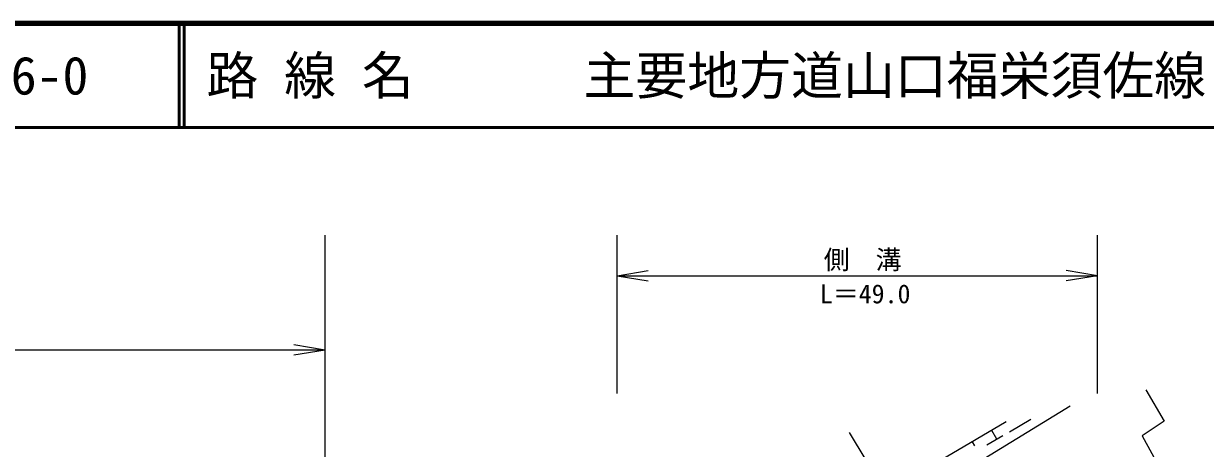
# Model space of a CAD drawing. Units: millimetres, scale not verified. Extents: x 40000 to 680000, y 20000 to 380000.
# Drawn here: x 162764 to 276670, y 339072 to 380000 of the extents above; entities that cross this region are included whole.
import ezdxf
from ezdxf.enums import TextEntityAlignment as Align

# ---------------------------------------------------------------- set-up
doc = ezdxf.new("R2010")
doc.units = ezdxf.units.MM
doc.header["$LTSCALE"] = 1000
for name, color, linetype, lineweight in [('M-BGD', 7, 'Continuous', 13), ('M-STR-HTXT', 7, 'Continuous', 13), ('M-TTL', 7, 'Continuous', 25), ('M-TTL-LINE', 7, 'Continuous', 50), ('M-TTL-TXT', 7, 'Continuous', 25)]:
    doc.layers.add(name, color=color, linetype=linetype, lineweight=lineweight)
doc.styles.add('ＭＳ ゴシック', font='')
doc.styles.get('ＭＳ ゴシック').set_extended_font_data('MS Gothic')

msp = doc.modelspace()

# ---------------------------------------------------------------- linework, layer by layer
at = {"layer": 'M-BGD'}
for p, q in [((270922, 344709), (272705, 341695)), ((246524, 332708), (263633, 343176)), ((257787, 340679), (259858, 341881)), ((243967, 337936), (242357, 340614)), ((257476, 341615), (242977, 333131)), ((256568, 339972), (256083, 340800)), ((272705, 341695), (270568, 340280)), ((254460, 339322), (254230, 339716)), ((255607, 339414), (257159, 340315)), ((270568, 340280), (272963, 335940))]:
    msp.add_line(p, q, dxfattribs=at)
at = {"layer": 'M-STR-HTXT'}
for p, q in [((219973, 344373), (219973, 359606)), ((266260, 344373), (266260, 359606))]:
    msp.add_line(p, q, dxfattribs=at)
at = {"layer": 'M-TTL', "color": 2, "lineweight": 140}
msp.add_line((680000, 380000), (40000, 380000), dxfattribs=at)
at = {"layer": 'M-TTL'}
for p, q in [((191823, 320012), (191823, 359606)), ((219973, 355705), (222973, 356205)), ((219973, 355705), (222973, 355205)), ((266260, 355705), (263260, 356205)), ((266260, 355705), (263260, 355205)), ((191823, 348549), (188823, 349049)), ((191823, 348549), (188823, 348049))]:
    msp.add_line(p, q, dxfattribs=at)
at = {"layer": 'M-TTL', "lineweight": 13}
for p, q in [((219973, 355705), (266260, 355705)), ((191823, 348549), (79697, 348549))]:
    msp.add_line(p, q, dxfattribs=at)
at = {"layer": 'M-TTL-LINE'}
for p, q in [((177750, 380000), (177750, 370000)), ((178250, 380000), (178250, 370000)), ((40000, 370000), (680000, 370000))]:
    msp.add_line(p, q, dxfattribs=at)

# ---------------------------------------------------------------- texts
at = {"layer": 'M-STR-HTXT', "style": 'ＭＳ ゴシック'}
for s, p in [('側\u3000溝', (239882, 358173)), ('L＝49.0', (239511, 354881))]:
    msp.add_text(s, height=1833, dxfattribs=at).set_placement(p, align=Align.TOP_LEFT)
at = {"layer": 'M-TTL-TXT', "style": 'ＭＳ ゴシック'}
for s, p in [('路 線 名', (180380, 375000)), ('主要地方道山口福栄須佐線', (216734, 375000)), ('6-0', (161521, 375000))]:
    msp.add_text(s, height=3666, dxfattribs=at).set_placement(p, align=Align.MIDDLE_LEFT)

doc.saveas('drawing.dxf')
